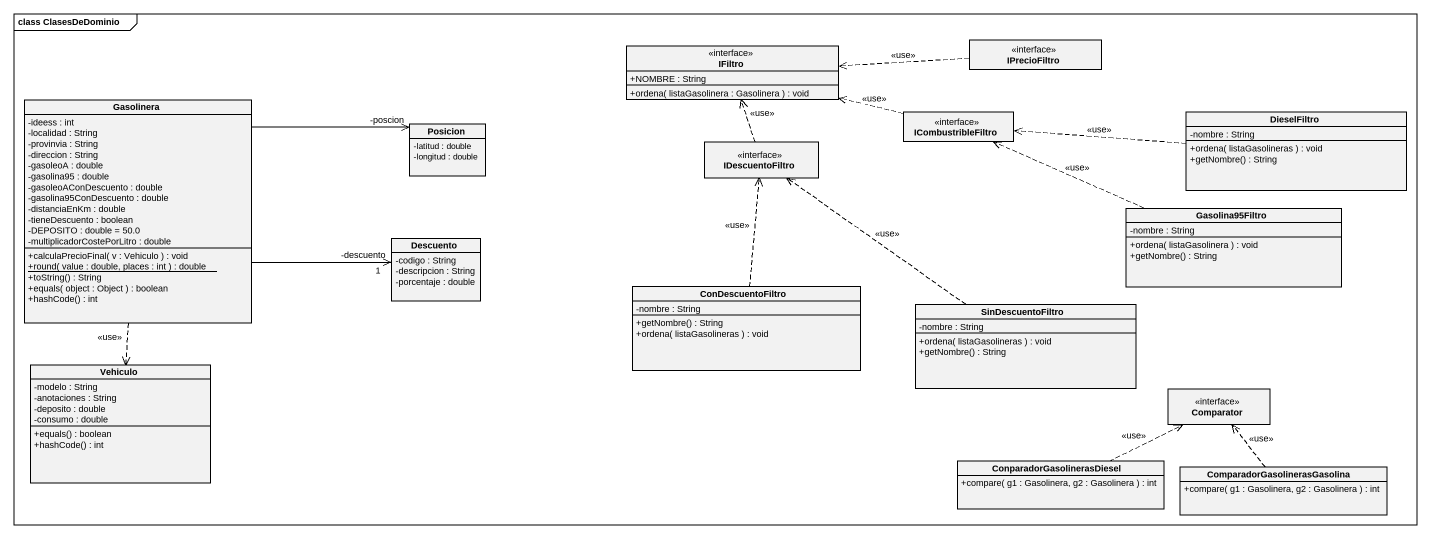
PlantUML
@startuml
mainframe class ClasesDeDominio
hide circle
hide empty members
skinparam classAttributeIconSize 0
interface IFiltro {
  +NOMBRE : String
  +ordena( listaGasolinera : Gasolinera ) : void
}
interface IPrecioFiltro
class Gasolinera {
  -ideess : int
  -localidad : String
  -provinvia : String
  -direccion : String
  -gasoleoA : double
  -gasolina95 : double
  -gasoleoAConDescuento : double
  -gasolina95ConDescuento : double
  -distanciaEnKm : double
  -tieneDescuento : boolean
  -DEPOSITO : double = 50.0
  -multiplicadorCostePorLitro : double
  +calculaPrecioFinal( v : Vehiculo ) : void
  {static} +round( value : double, places : int ) : double
  +toString() : String
  +equals( object : Object ) : boolean
  +hashCode() : int
}
class Posicion {
  -latitud : double
  -longitud : double
}
interface ICombustribleFiltro
class DieselFiltro {
  -nombre : String
  +ordena( listaGasolineras ) : void
  +getNombre() : String
}
interface IDescuentoFiltro
class Gasolina95Filtro {
  -nombre : String
  +ordena( listaGasolinera ) : void
  +getNombre() : String
}
class Descuento {
  -codigo : String
  -descripcion : String
  -porcentaje : double
}
class ConDescuentoFiltro {
  -nombre : String
  +getNombre() : String
  +ordena( listaGasolineras ) : void
}
class SinDescuentoFiltro {
  -nombre : String
  +ordena( listaGasolineras ) : void
  +getNombre() : String
}
class Vehiculo {
  -modelo : String
  -anotaciones : String
  -deposito : double
  -consumo : double
  +equals() : boolean
  +hashCode() : int
}
interface Comparator
class ConparadorGasolinerasDiesel {
  +compare( g1 : Gasolinera, g2 : Gasolinera ) : int
}
class "ComparadorGasolinerasGasolina" as ComparadorGasolinerasGasolin {
  +compare( g1 : Gasolinera, g2 : Gasolinera ) : int
}
IPrecioFiltro .left.> IFiltro : <<use>>
Gasolinera -right-> "-descuento\n1" Descuento
Gasolinera ..> Vehiculo : <<use>>
Posicion "-poscion" <-left- Gasolinera
ICombustribleFiltro .left.> IFiltro : <<use>>
DieselFiltro .left.> ICombustribleFiltro : <<use>>
IDescuentoFiltro .up.> IFiltro : <<use>>
Gasolina95Filtro .left.> ICombustribleFiltro : <<use>>
ConDescuentoFiltro .up.> IDescuentoFiltro : <<use>>
SinDescuentoFiltro .up.> IDescuentoFiltro : <<use>>
ConparadorGasolinerasDiesel .right.> Comparator : <<use>>
ComparadorGasolinerasGasolin .up.> Comparator : <<use>>
@enduml
